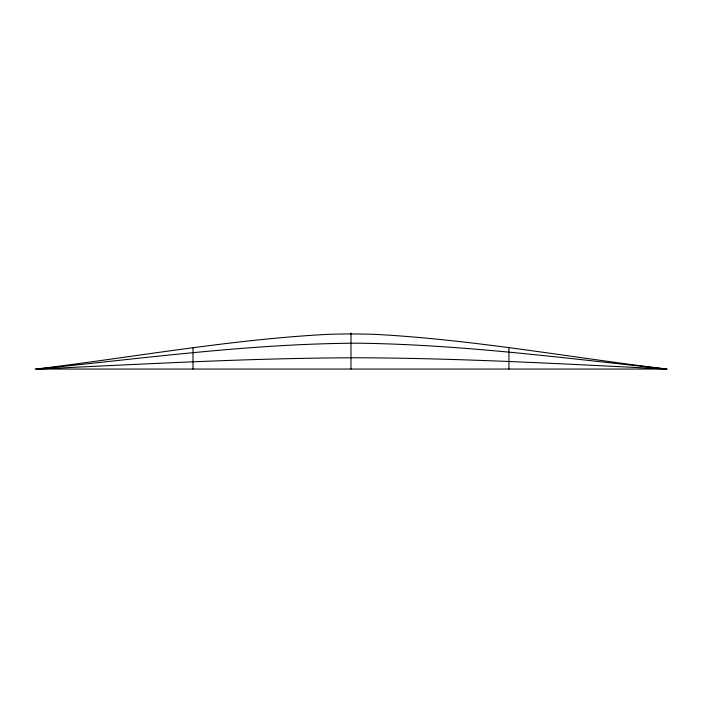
<?xml version="1.0" encoding="UTF-8"?>
<svg xmlns="http://www.w3.org/2000/svg" width="702" height="702" viewBox="0 0 702 702"><rect width="100%" height="100%" fill="white"/><g stroke="black" fill="none" stroke-linecap="round" stroke-linejoin="round"><path stroke-width="1.05" d="M36.083 369.05C133.029 357.336 229.44 339.619 327.053 334.389A696.507 688.925 90 0 1 375.921 334.398C473.534 339.671 569.945 357.45 666.9 369.05L35.1 369.05M36.908 369.05C143.726 358.397 250.482 343.594 358.002 343.19C461.425 344.524 564.18 358.081 666.9 369.05C564.118 363.934 461.311 358.213 358.38 357.766C251.404 357.976 144.559 364.048 37.741 369.05M508.932 347.929L508.932 369.05M350.974 332.959L350.974 369.05M193.006 347.964L193.006 369.05"/></g></svg>
